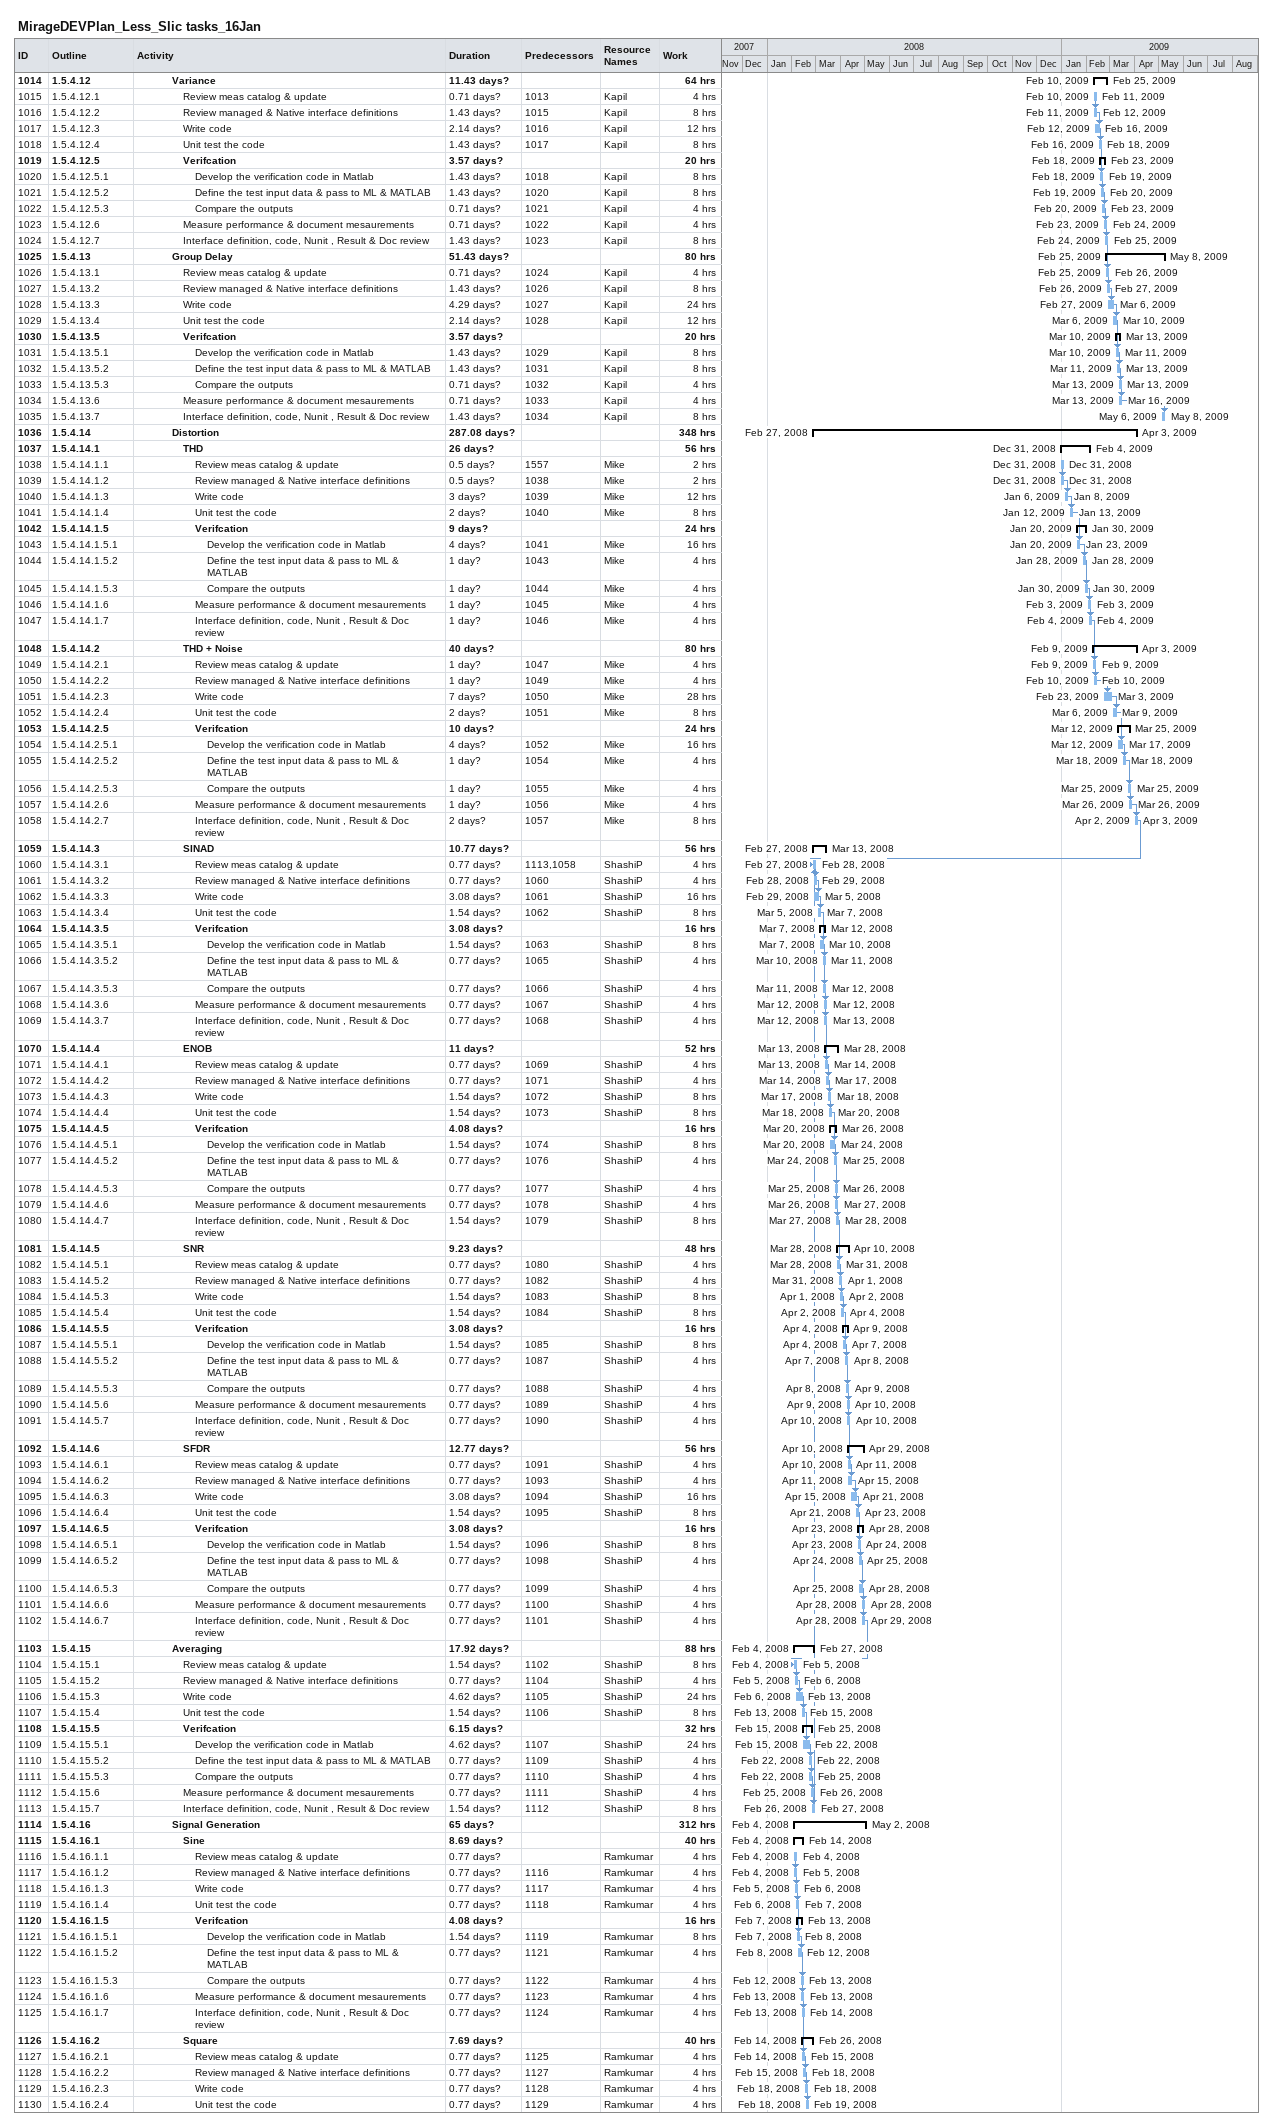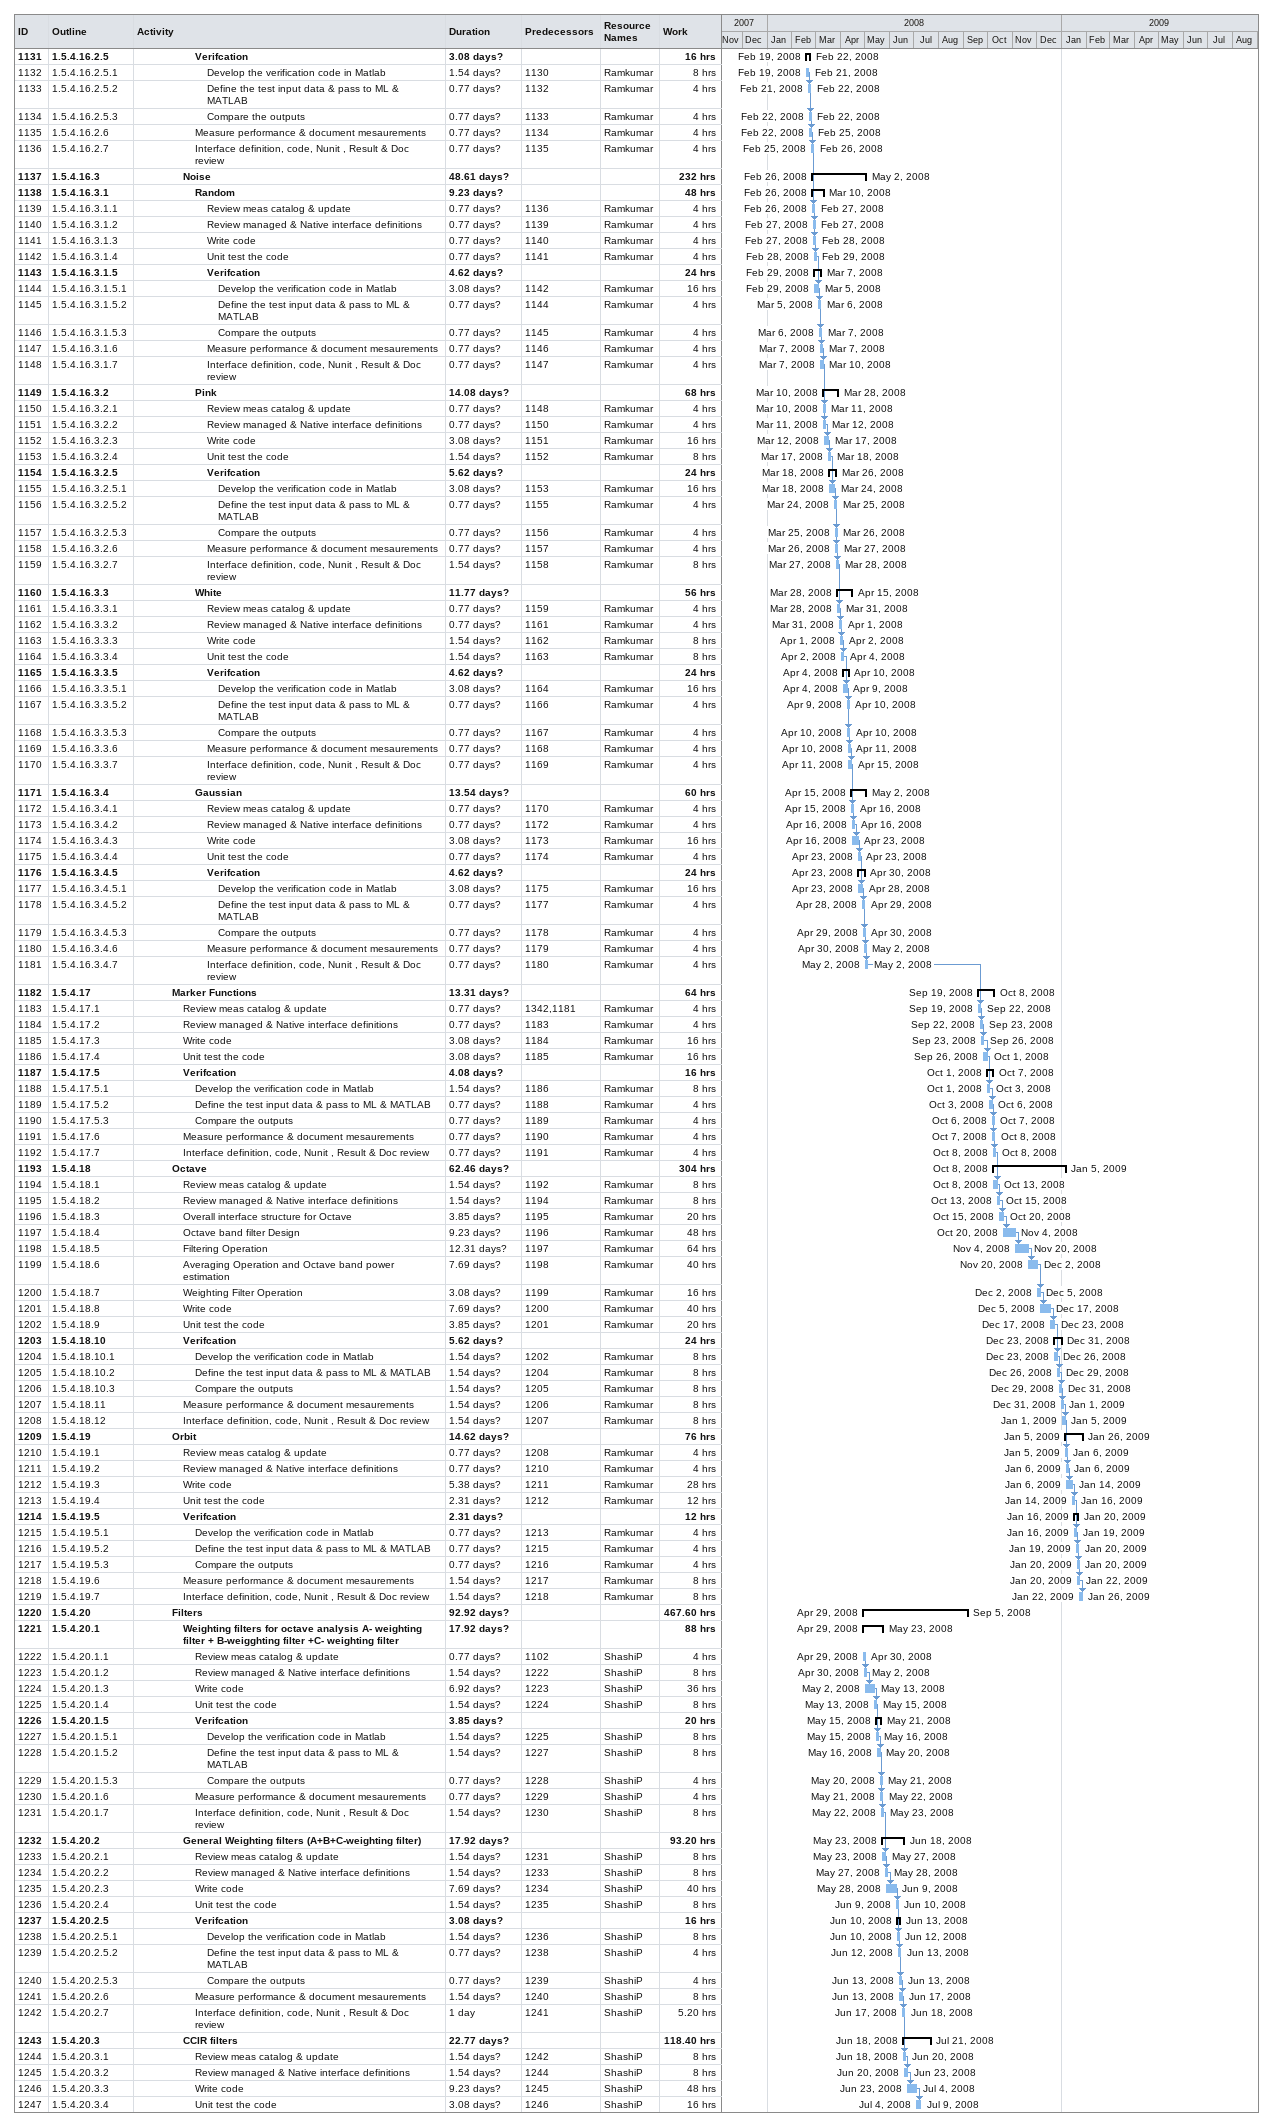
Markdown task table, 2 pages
MirageDEVPlan_Less_Slic tasks_16Jan

| ID | WBS | Task | Duration | Start | Finish | Predecessors | Resources | Work (h) |
|---|---|---|---|---|---|---|---|---|
| 1014 | 1.5.4.12 | **Variance** | 11.43d? | 2009-02-10 | 2009-02-25 |  |  | 64 |
| 1015 | 1.5.4.12.1 | Review meas catalog & update | 0.71d? | 2009-02-10 | 2009-02-11 | 1013 | Kapil | 4 |
| 1016 | 1.5.4.12.2 | Review managed & Native interface definitions | 1.43d? | 2009-02-11 | 2009-02-12 | 1015 | Kapil | 8 |
| 1017 | 1.5.4.12.3 | Write code | 2.14d? | 2009-02-12 | 2009-02-16 | 1016 | Kapil | 12 |
| 1018 | 1.5.4.12.4 | Unit test the code | 1.43d? | 2009-02-16 | 2009-02-18 | 1017 | Kapil | 8 |
| 1019 | 1.5.4.12.5 | **Verifcation** | 3.57d? | 2009-02-18 | 2009-02-23 |  |  | 20 |
| 1020 | 1.5.4.12.5.1 | Develop the verification code in Matlab | 1.43d? | 2009-02-18 | 2009-02-19 | 1018 | Kapil | 8 |
| 1021 | 1.5.4.12.5.2 | Define the test input data & pass to ML & MATLAB | 1.43d? | 2009-02-19 | 2009-02-20 | 1020 | Kapil | 8 |
| 1022 | 1.5.4.12.5.3 | Compare the outputs | 0.71d? | 2009-02-20 | 2009-02-23 | 1021 | Kapil | 4 |
| 1023 | 1.5.4.12.6 | Measure performance & document mesaurements | 0.71d? | 2009-02-23 | 2009-02-24 | 1022 | Kapil | 4 |
| 1024 | 1.5.4.12.7 | Interface definition, code, Nunit , Result & Doc review | 1.43d? | 2009-02-24 | 2009-02-25 | 1023 | Kapil | 8 |
| 1025 | 1.5.4.13 | **Group Delay** | 51.43d? | 2009-02-25 | 2009-05-08 |  |  | 80 |
| 1026 | 1.5.4.13.1 | Review meas catalog & update | 0.71d? | 2009-02-25 | 2009-02-26 | 1024 | Kapil | 4 |
| 1027 | 1.5.4.13.2 | Review managed & Native interface definitions | 1.43d? | 2009-02-26 | 2009-02-27 | 1026 | Kapil | 8 |
| 1028 | 1.5.4.13.3 | Write code | 4.29d? | 2009-02-27 | 2009-03-06 | 1027 | Kapil | 24 |
| 1029 | 1.5.4.13.4 | Unit test the code | 2.14d? | 2009-03-06 | 2009-03-10 | 1028 | Kapil | 12 |
| 1030 | 1.5.4.13.5 | **Verifcation** | 3.57d? | 2009-03-10 | 2009-03-13 |  |  | 20 |
| 1031 | 1.5.4.13.5.1 | Develop the verification code in Matlab | 1.43d? | 2009-03-10 | 2009-03-11 | 1029 | Kapil | 8 |
| 1032 | 1.5.4.13.5.2 | Define the test input data & pass to ML & MATLAB | 1.43d? | 2009-03-11 | 2009-03-13 | 1031 | Kapil | 8 |
| 1033 | 1.5.4.13.5.3 | Compare the outputs | 0.71d? | 2009-03-13 | 2009-03-13 | 1032 | Kapil | 4 |
| 1034 | 1.5.4.13.6 | Measure performance & document mesaurements | 0.71d? | 2009-03-13 | 2009-03-16 | 1033 | Kapil | 4 |
| 1035 | 1.5.4.13.7 | Interface definition, code, Nunit , Result & Doc review | 1.43d? | 2009-05-06 | 2009-05-08 | 1034 | Kapil | 8 |
| 1036 | 1.5.4.14 | **Distortion** | 287.08d? | 2008-02-27 | 2009-04-03 |  |  | 348 |
| 1037 | 1.5.4.14.1 | **THD** | 26d? | 2008-12-31 | 2009-02-04 |  |  | 56 |
| 1038 | 1.5.4.14.1.1 | Review meas catalog & update | 0.5d? | 2008-12-31 | 2008-12-31 | 1557 | Mike | 2 |
| 1039 | 1.5.4.14.1.2 | Review managed & Native interface definitions | 0.5d? | 2008-12-31 | 2008-12-31 | 1038 | Mike | 2 |
| 1040 | 1.5.4.14.1.3 | Write code | 3d? | 2009-01-06 | 2009-01-08 | 1039 | Mike | 12 |
| 1041 | 1.5.4.14.1.4 | Unit test the code | 2d? | 2009-01-12 | 2009-01-13 | 1040 | Mike | 8 |
| 1042 | 1.5.4.14.1.5 | **Verifcation** | 9d? | 2009-01-20 | 2009-01-30 |  |  | 24 |
| 1043 | 1.5.4.14.1.5.1 | Develop the verification code in Matlab | 4d? | 2009-01-20 | 2009-01-23 | 1041 | Mike | 16 |
| 1044 | 1.5.4.14.1.5.2 | Define the test input data & pass to ML & MATLAB | 1d? | 2009-01-28 | 2009-01-28 | 1043 | Mike | 4 |
| 1045 | 1.5.4.14.1.5.3 | Compare the outputs | 1d? | 2009-01-30 | 2009-01-30 | 1044 | Mike | 4 |
| 1046 | 1.5.4.14.1.6 | Measure performance & document mesaurements | 1d? | 2009-02-03 | 2009-02-03 | 1045 | Mike | 4 |
| 1047 | 1.5.4.14.1.7 | Interface definition, code, Nunit , Result & Doc review | 1d? | 2009-02-04 | 2009-02-04 | 1046 | Mike | 4 |
| 1048 | 1.5.4.14.2 | **THD + Noise** | 40d? | 2009-02-09 | 2009-04-03 |  |  | 80 |
| 1049 | 1.5.4.14.2.1 | Review meas catalog & update | 1d? | 2009-02-09 | 2009-02-09 | 1047 | Mike | 4 |
| 1050 | 1.5.4.14.2.2 | Review managed & Native interface definitions | 1d? | 2009-02-10 | 2009-02-10 | 1049 | Mike | 4 |
| 1051 | 1.5.4.14.2.3 | Write code | 7d? | 2009-02-23 | 2009-03-03 | 1050 | Mike | 28 |
| 1052 | 1.5.4.14.2.4 | Unit test the code | 2d? | 2009-03-06 | 2009-03-09 | 1051 | Mike | 8 |
| 1053 | 1.5.4.14.2.5 | **Verifcation** | 10d? | 2009-03-12 | 2009-03-25 |  |  | 24 |
| 1054 | 1.5.4.14.2.5.1 | Develop the verification code in Matlab | 4d? | 2009-03-12 | 2009-03-17 | 1052 | Mike | 16 |
| 1055 | 1.5.4.14.2.5.2 | Define the test input data & pass to ML & MATLAB | 1d? | 2009-03-18 | 2009-03-18 | 1054 | Mike | 4 |
| 1056 | 1.5.4.14.2.5.3 | Compare the outputs | 1d? | 2009-03-25 | 2009-03-25 | 1055 | Mike | 4 |
| 1057 | 1.5.4.14.2.6 | Measure performance & document mesaurements | 1d? | 2009-03-26 | 2009-03-26 | 1056 | Mike | 4 |
| 1058 | 1.5.4.14.2.7 | Interface definition, code, Nunit , Result & Doc review | 2d? | 2009-04-02 | 2009-04-03 | 1057 | Mike | 8 |
| 1059 | 1.5.4.14.3 | **SINAD** | 10.77d? | 2008-02-27 | 2008-03-13 |  |  | 56 |
| 1060 | 1.5.4.14.3.1 | Review meas catalog & update | 0.77d? | 2008-02-27 | 2008-02-28 | 1113, 1058 | ShashiP | 4 |
| 1061 | 1.5.4.14.3.2 | Review managed & Native interface definitions | 0.77d? | 2008-02-28 | 2008-02-29 | 1060 | ShashiP | 4 |
| 1062 | 1.5.4.14.3.3 | Write code | 3.08d? | 2008-02-29 | 2008-03-05 | 1061 | ShashiP | 16 |
| 1063 | 1.5.4.14.3.4 | Unit test the code | 1.54d? | 2008-03-05 | 2008-03-07 | 1062 | ShashiP | 8 |
| 1064 | 1.5.4.14.3.5 | **Verifcation** | 3.08d? | 2008-03-07 | 2008-03-12 |  |  | 16 |
| 1065 | 1.5.4.14.3.5.1 | Develop the verification code in Matlab | 1.54d? | 2008-03-07 | 2008-03-10 | 1063 | ShashiP | 8 |
| 1066 | 1.5.4.14.3.5.2 | Define the test input data & pass to ML & MATLAB | 0.77d? | 2008-03-10 | 2008-03-11 | 1065 | ShashiP | 4 |
| 1067 | 1.5.4.14.3.5.3 | Compare the outputs | 0.77d? | 2008-03-11 | 2008-03-12 | 1066 | ShashiP | 4 |
| 1068 | 1.5.4.14.3.6 | Measure performance & document mesaurements | 0.77d? | 2008-03-12 | 2008-03-12 | 1067 | ShashiP | 4 |
| 1069 | 1.5.4.14.3.7 | Interface definition, code, Nunit , Result & Doc review | 0.77d? | 2008-03-12 | 2008-03-13 | 1068 | ShashiP | 4 |
| 1070 | 1.5.4.14.4 | **ENOB** | 11d? | 2008-03-13 | 2008-03-28 |  |  | 52 |
| 1071 | 1.5.4.14.4.1 | Review meas catalog & update | 0.77d? | 2008-03-13 | 2008-03-14 | 1069 | ShashiP | 4 |
| 1072 | 1.5.4.14.4.2 | Review managed & Native interface definitions | 0.77d? | 2008-03-14 | 2008-03-17 | 1071 | ShashiP | 4 |
| 1073 | 1.5.4.14.4.3 | Write code | 1.54d? | 2008-03-17 | 2008-03-18 | 1072 | ShashiP | 8 |
| 1074 | 1.5.4.14.4.4 | Unit test the code | 1.54d? | 2008-03-18 | 2008-03-20 | 1073 | ShashiP | 8 |
| 1075 | 1.5.4.14.4.5 | **Verifcation** | 4.08d? | 2008-03-20 | 2008-03-26 |  |  | 16 |
| 1076 | 1.5.4.14.4.5.1 | Develop the verification code in Matlab | 1.54d? | 2008-03-20 | 2008-03-24 | 1074 | ShashiP | 8 |
| 1077 | 1.5.4.14.4.5.2 | Define the test input data & pass to ML & MATLAB | 0.77d? | 2008-03-24 | 2008-03-25 | 1076 | ShashiP | 4 |
| 1078 | 1.5.4.14.4.5.3 | Compare the outputs | 0.77d? | 2008-03-25 | 2008-03-26 | 1077 | ShashiP | 4 |
| 1079 | 1.5.4.14.4.6 | Measure performance & document mesaurements | 0.77d? | 2008-03-26 | 2008-03-27 | 1078 | ShashiP | 4 |
| 1080 | 1.5.4.14.4.7 | Interface definition, code, Nunit , Result & Doc review | 1.54d? | 2008-03-27 | 2008-03-28 | 1079 | ShashiP | 8 |
| 1081 | 1.5.4.14.5 | **SNR** | 9.23d? | 2008-03-28 | 2008-04-10 |  |  | 48 |
| 1082 | 1.5.4.14.5.1 | Review meas catalog & update | 0.77d? | 2008-03-28 | 2008-03-31 | 1080 | ShashiP | 4 |
| 1083 | 1.5.4.14.5.2 | Review managed & Native interface definitions | 0.77d? | 2008-03-31 | 2008-04-01 | 1082 | ShashiP | 4 |
| 1084 | 1.5.4.14.5.3 | Write code | 1.54d? | 2008-04-01 | 2008-04-02 | 1083 | ShashiP | 8 |
| 1085 | 1.5.4.14.5.4 | Unit test the code | 1.54d? | 2008-04-02 | 2008-04-04 | 1084 | ShashiP | 8 |
| 1086 | 1.5.4.14.5.5 | **Verifcation** | 3.08d? | 2008-04-04 | 2008-04-09 |  |  | 16 |
| 1087 | 1.5.4.14.5.5.1 | Develop the verification code in Matlab | 1.54d? | 2008-04-04 | 2008-04-07 | 1085 | ShashiP | 8 |
| 1088 | 1.5.4.14.5.5.2 | Define the test input data & pass to ML & MATLAB | 0.77d? | 2008-04-07 | 2008-04-08 | 1087 | ShashiP | 4 |
| 1089 | 1.5.4.14.5.5.3 | Compare the outputs | 0.77d? | 2008-04-08 | 2008-04-09 | 1088 | ShashiP | 4 |
| 1090 | 1.5.4.14.5.6 | Measure performance & document mesaurements | 0.77d? | 2008-04-09 | 2008-04-10 | 1089 | ShashiP | 4 |
| 1091 | 1.5.4.14.5.7 | Interface definition, code, Nunit , Result & Doc review | 0.77d? | 2008-04-10 | 2008-04-10 | 1090 | ShashiP | 4 |
| 1092 | 1.5.4.14.6 | **SFDR** | 12.77d? | 2008-04-10 | 2008-04-29 |  |  | 56 |
| 1093 | 1.5.4.14.6.1 | Review meas catalog & update | 0.77d? | 2008-04-10 | 2008-04-11 | 1091 | ShashiP | 4 |
| 1094 | 1.5.4.14.6.2 | Review managed & Native interface definitions | 0.77d? | 2008-04-11 | 2008-04-15 | 1093 | ShashiP | 4 |
| 1095 | 1.5.4.14.6.3 | Write code | 3.08d? | 2008-04-15 | 2008-04-21 | 1094 | ShashiP | 16 |
| 1096 | 1.5.4.14.6.4 | Unit test the code | 1.54d? | 2008-04-21 | 2008-04-23 | 1095 | ShashiP | 8 |
| 1097 | 1.5.4.14.6.5 | **Verifcation** | 3.08d? | 2008-04-23 | 2008-04-28 |  |  | 16 |
| 1098 | 1.5.4.14.6.5.1 | Develop the verification code in Matlab | 1.54d? | 2008-04-23 | 2008-04-24 | 1096 | ShashiP | 8 |
| 1099 | 1.5.4.14.6.5.2 | Define the test input data & pass to ML & MATLAB | 0.77d? | 2008-04-24 | 2008-04-25 | 1098 | ShashiP | 4 |
| 1100 | 1.5.4.14.6.5.3 | Compare the outputs | 0.77d? | 2008-04-25 | 2008-04-28 | 1099 | ShashiP | 4 |
| 1101 | 1.5.4.14.6.6 | Measure performance & document mesaurements | 0.77d? | 2008-04-28 | 2008-04-28 | 1100 | ShashiP | 4 |
| 1102 | 1.5.4.14.6.7 | Interface definition, code, Nunit , Result & Doc review | 0.77d? | 2008-04-28 | 2008-04-29 | 1101 | ShashiP | 4 |
| 1103 | 1.5.4.15 | **Averaging** | 17.92d? | 2008-02-04 | 2008-02-27 |  |  | 88 |
| 1104 | 1.5.4.15.1 | Review meas catalog & update | 1.54d? | 2008-02-04 | 2008-02-05 | 1102 | ShashiP | 8 |
| 1105 | 1.5.4.15.2 | Review managed & Native interface definitions | 0.77d? | 2008-02-05 | 2008-02-06 | 1104 | ShashiP | 4 |
| 1106 | 1.5.4.15.3 | Write code | 4.62d? | 2008-02-06 | 2008-02-13 | 1105 | ShashiP | 24 |
| 1107 | 1.5.4.15.4 | Unit test the code | 1.54d? | 2008-02-13 | 2008-02-15 | 1106 | ShashiP | 8 |
| 1108 | 1.5.4.15.5 | **Verifcation** | 6.15d? | 2008-02-15 | 2008-02-25 |  |  | 32 |
| 1109 | 1.5.4.15.5.1 | Develop the verification code in Matlab | 4.62d? | 2008-02-15 | 2008-02-22 | 1107 | ShashiP | 24 |
| 1110 | 1.5.4.15.5.2 | Define the test input data & pass to ML & MATLAB | 0.77d? | 2008-02-22 | 2008-02-22 | 1109 | ShashiP | 4 |
| 1111 | 1.5.4.15.5.3 | Compare the outputs | 0.77d? | 2008-02-22 | 2008-02-25 | 1110 | ShashiP | 4 |
| 1112 | 1.5.4.15.6 | Measure performance & document mesaurements | 0.77d? | 2008-02-25 | 2008-02-26 | 1111 | ShashiP | 4 |
| 1113 | 1.5.4.15.7 | Interface definition, code, Nunit , Result & Doc review | 1.54d? | 2008-02-26 | 2008-02-27 | 1112 | ShashiP | 8 |
| 1114 | 1.5.4.16 | **Signal Generation** | 65d? | 2008-02-04 | 2008-05-02 |  |  | 312 |
| 1115 | 1.5.4.16.1 | **Sine** | 8.69d? | 2008-02-04 | 2008-02-14 |  |  | 40 |
| 1116 | 1.5.4.16.1.1 | Review meas catalog & update | 0.77d? | 2008-02-04 | 2008-02-04 |  | Ramkumar | 4 |
| 1117 | 1.5.4.16.1.2 | Review managed & Native interface definitions | 0.77d? | 2008-02-04 | 2008-02-05 | 1116 | Ramkumar | 4 |
| 1118 | 1.5.4.16.1.3 | Write code | 0.77d? | 2008-02-05 | 2008-02-06 | 1117 | Ramkumar | 4 |
| 1119 | 1.5.4.16.1.4 | Unit test the code | 0.77d? | 2008-02-06 | 2008-02-07 | 1118 | Ramkumar | 4 |
| 1120 | 1.5.4.16.1.5 | **Verifcation** | 4.08d? | 2008-02-07 | 2008-02-13 |  |  | 16 |
| 1121 | 1.5.4.16.1.5.1 | Develop the verification code in Matlab | 1.54d? | 2008-02-07 | 2008-02-08 | 1119 | Ramkumar | 8 |
| 1122 | 1.5.4.16.1.5.2 | Define the test input data & pass to ML & MATLAB | 0.77d? | 2008-02-08 | 2008-02-12 | 1121 | Ramkumar | 4 |
| 1123 | 1.5.4.16.1.5.3 | Compare the outputs | 0.77d? | 2008-02-12 | 2008-02-13 | 1122 | Ramkumar | 4 |
| 1124 | 1.5.4.16.1.6 | Measure performance & document mesaurements | 0.77d? | 2008-02-13 | 2008-02-13 | 1123 | Ramkumar | 4 |
| 1125 | 1.5.4.16.1.7 | Interface definition, code, Nunit , Result & Doc review | 0.77d? | 2008-02-13 | 2008-02-14 | 1124 | Ramkumar | 4 |
| 1126 | 1.5.4.16.2 | **Square** | 7.69d? | 2008-02-14 | 2008-02-26 |  |  | 40 |
| 1127 | 1.5.4.16.2.1 | Review meas catalog & update | 0.77d? | 2008-02-14 | 2008-02-15 | 1125 | Ramkumar | 4 |
| 1128 | 1.5.4.16.2.2 | Review managed & Native interface definitions | 0.77d? | 2008-02-15 | 2008-02-18 | 1127 | Ramkumar | 4 |
| 1129 | 1.5.4.16.2.3 | Write code | 0.77d? | 2008-02-18 | 2008-02-18 | 1128 | Ramkumar | 4 |
| 1130 | 1.5.4.16.2.4 | Unit test the code | 0.77d? | 2008-02-18 | 2008-02-19 | 1129 | Ramkumar | 4 |
| 1131 | 1.5.4.16.2.5 | **Verifcation** | 3.08d? | 2008-02-19 | 2008-02-22 |  |  | 16 |
| 1132 | 1.5.4.16.2.5.1 | Develop the verification code in Matlab | 1.54d? | 2008-02-19 | 2008-02-21 | 1130 | Ramkumar | 8 |
| 1133 | 1.5.4.16.2.5.2 | Define the test input data & pass to ML & MATLAB | 0.77d? | 2008-02-21 | 2008-02-22 | 1132 | Ramkumar | 4 |
| 1134 | 1.5.4.16.2.5.3 | Compare the outputs | 0.77d? | 2008-02-22 | 2008-02-22 | 1133 | Ramkumar | 4 |
| 1135 | 1.5.4.16.2.6 | Measure performance & document mesaurements | 0.77d? | 2008-02-22 | 2008-02-25 | 1134 | Ramkumar | 4 |
| 1136 | 1.5.4.16.2.7 | Interface definition, code, Nunit , Result & Doc review | 0.77d? | 2008-02-25 | 2008-02-26 | 1135 | Ramkumar | 4 |
| 1137 | 1.5.4.16.3 | **Noise** | 48.61d? | 2008-02-26 | 2008-05-02 |  |  | 232 |
| 1138 | 1.5.4.16.3.1 | **Random** | 9.23d? | 2008-02-26 | 2008-03-10 |  |  | 48 |
| 1139 | 1.5.4.16.3.1.1 | Review meas catalog & update | 0.77d? | 2008-02-26 | 2008-02-27 | 1136 | Ramkumar | 4 |
| 1140 | 1.5.4.16.3.1.2 | Review managed & Native interface definitions | 0.77d? | 2008-02-27 | 2008-02-27 | 1139 | Ramkumar | 4 |
| 1141 | 1.5.4.16.3.1.3 | Write code | 0.77d? | 2008-02-27 | 2008-02-28 | 1140 | Ramkumar | 4 |
| 1142 | 1.5.4.16.3.1.4 | Unit test the code | 0.77d? | 2008-02-28 | 2008-02-29 | 1141 | Ramkumar | 4 |
| 1143 | 1.5.4.16.3.1.5 | **Verifcation** | 4.62d? | 2008-02-29 | 2008-03-07 |  |  | 24 |
| 1144 | 1.5.4.16.3.1.5.1 | Develop the verification code in Matlab | 3.08d? | 2008-02-29 | 2008-03-05 | 1142 | Ramkumar | 16 |
| 1145 | 1.5.4.16.3.1.5.2 | Define the test input data & pass to ML & MATLAB | 0.77d? | 2008-03-05 | 2008-03-06 | 1144 | Ramkumar | 4 |
| 1146 | 1.5.4.16.3.1.5.3 | Compare the outputs | 0.77d? | 2008-03-06 | 2008-03-07 | 1145 | Ramkumar | 4 |
| 1147 | 1.5.4.16.3.1.6 | Measure performance & document mesaurements | 0.77d? | 2008-03-07 | 2008-03-07 | 1146 | Ramkumar | 4 |
| 1148 | 1.5.4.16.3.1.7 | Interface definition, code, Nunit , Result & Doc review | 0.77d? | 2008-03-07 | 2008-03-10 | 1147 | Ramkumar | 4 |
| 1149 | 1.5.4.16.3.2 | **Pink** | 14.08d? | 2008-03-10 | 2008-03-28 |  |  | 68 |
| 1150 | 1.5.4.16.3.2.1 | Review meas catalog & update | 0.77d? | 2008-03-10 | 2008-03-11 | 1148 | Ramkumar | 4 |
| 1151 | 1.5.4.16.3.2.2 | Review managed & Native interface definitions | 0.77d? | 2008-03-11 | 2008-03-12 | 1150 | Ramkumar | 4 |
| 1152 | 1.5.4.16.3.2.3 | Write code | 3.08d? | 2008-03-12 | 2008-03-17 | 1151 | Ramkumar | 16 |
| 1153 | 1.5.4.16.3.2.4 | Unit test the code | 1.54d? | 2008-03-17 | 2008-03-18 | 1152 | Ramkumar | 8 |
| 1154 | 1.5.4.16.3.2.5 | **Verifcation** | 5.62d? | 2008-03-18 | 2008-03-26 |  |  | 24 |
| 1155 | 1.5.4.16.3.2.5.1 | Develop the verification code in Matlab | 3.08d? | 2008-03-18 | 2008-03-24 | 1153 | Ramkumar | 16 |
| 1156 | 1.5.4.16.3.2.5.2 | Define the test input data & pass to ML & MATLAB | 0.77d? | 2008-03-24 | 2008-03-25 | 1155 | Ramkumar | 4 |
| 1157 | 1.5.4.16.3.2.5.3 | Compare the outputs | 0.77d? | 2008-03-25 | 2008-03-26 | 1156 | Ramkumar | 4 |
| 1158 | 1.5.4.16.3.2.6 | Measure performance & document mesaurements | 0.77d? | 2008-03-26 | 2008-03-27 | 1157 | Ramkumar | 4 |
| 1159 | 1.5.4.16.3.2.7 | Interface definition, code, Nunit , Result & Doc review | 1.54d? | 2008-03-27 | 2008-03-28 | 1158 | Ramkumar | 8 |
| 1160 | 1.5.4.16.3.3 | **White** | 11.77d? | 2008-03-28 | 2008-04-15 |  |  | 56 |
| 1161 | 1.5.4.16.3.3.1 | Review meas catalog & update | 0.77d? | 2008-03-28 | 2008-03-31 | 1159 | Ramkumar | 4 |
| 1162 | 1.5.4.16.3.3.2 | Review managed & Native interface definitions | 0.77d? | 2008-03-31 | 2008-04-01 | 1161 | Ramkumar | 4 |
| 1163 | 1.5.4.16.3.3.3 | Write code | 1.54d? | 2008-04-01 | 2008-04-02 | 1162 | Ramkumar | 8 |
| 1164 | 1.5.4.16.3.3.4 | Unit test the code | 1.54d? | 2008-04-02 | 2008-04-04 | 1163 | Ramkumar | 8 |
| 1165 | 1.5.4.16.3.3.5 | **Verifcation** | 4.62d? | 2008-04-04 | 2008-04-10 |  |  | 24 |
| 1166 | 1.5.4.16.3.3.5.1 | Develop the verification code in Matlab | 3.08d? | 2008-04-04 | 2008-04-09 | 1164 | Ramkumar | 16 |
| 1167 | 1.5.4.16.3.3.5.2 | Define the test input data & pass to ML & MATLAB | 0.77d? | 2008-04-09 | 2008-04-10 | 1166 | Ramkumar | 4 |
| 1168 | 1.5.4.16.3.3.5.3 | Compare the outputs | 0.77d? | 2008-04-10 | 2008-04-10 | 1167 | Ramkumar | 4 |
| 1169 | 1.5.4.16.3.3.6 | Measure performance & document mesaurements | 0.77d? | 2008-04-10 | 2008-04-11 | 1168 | Ramkumar | 4 |
| 1170 | 1.5.4.16.3.3.7 | Interface definition, code, Nunit , Result & Doc review | 0.77d? | 2008-04-11 | 2008-04-15 | 1169 | Ramkumar | 4 |
| 1171 | 1.5.4.16.3.4 | **Gaussian** | 13.54d? | 2008-04-15 | 2008-05-02 |  |  | 60 |
| 1172 | 1.5.4.16.3.4.1 | Review meas catalog & update | 0.77d? | 2008-04-15 | 2008-04-16 | 1170 | Ramkumar | 4 |
| 1173 | 1.5.4.16.3.4.2 | Review managed & Native interface definitions | 0.77d? | 2008-04-16 | 2008-04-16 | 1172 | Ramkumar | 4 |
| 1174 | 1.5.4.16.3.4.3 | Write code | 3.08d? | 2008-04-16 | 2008-04-23 | 1173 | Ramkumar | 16 |
| 1175 | 1.5.4.16.3.4.4 | Unit test the code | 0.77d? | 2008-04-23 | 2008-04-23 | 1174 | Ramkumar | 4 |
| 1176 | 1.5.4.16.3.4.5 | **Verifcation** | 4.62d? | 2008-04-23 | 2008-04-30 |  |  | 24 |
| 1177 | 1.5.4.16.3.4.5.1 | Develop the verification code in Matlab | 3.08d? | 2008-04-23 | 2008-04-28 | 1175 | Ramkumar | 16 |
| 1178 | 1.5.4.16.3.4.5.2 | Define the test input data & pass to ML & MATLAB | 0.77d? | 2008-04-28 | 2008-04-29 | 1177 | Ramkumar | 4 |
| 1179 | 1.5.4.16.3.4.5.3 | Compare the outputs | 0.77d? | 2008-04-29 | 2008-04-30 | 1178 | Ramkumar | 4 |
| 1180 | 1.5.4.16.3.4.6 | Measure performance & document mesaurements | 0.77d? | 2008-04-30 | 2008-05-02 | 1179 | Ramkumar | 4 |
| 1181 | 1.5.4.16.3.4.7 | Interface definition, code, Nunit , Result & Doc review | 0.77d? | 2008-05-02 | 2008-05-02 | 1180 | Ramkumar | 4 |
| 1182 | 1.5.4.17 | **Marker Functions** | 13.31d? | 2008-09-19 | 2008-10-08 |  |  | 64 |
| 1183 | 1.5.4.17.1 | Review meas catalog & update | 0.77d? | 2008-09-19 | 2008-09-22 | 1342, 1181 | Ramkumar | 4 |
| 1184 | 1.5.4.17.2 | Review managed & Native interface definitions | 0.77d? | 2008-09-22 | 2008-09-23 | 1183 | Ramkumar | 4 |
| 1185 | 1.5.4.17.3 | Write code | 3.08d? | 2008-09-23 | 2008-09-26 | 1184 | Ramkumar | 16 |
| 1186 | 1.5.4.17.4 | Unit test the code | 3.08d? | 2008-09-26 | 2008-10-01 | 1185 | Ramkumar | 16 |
| 1187 | 1.5.4.17.5 | **Verifcation** | 4.08d? | 2008-10-01 | 2008-10-07 |  |  | 16 |
| 1188 | 1.5.4.17.5.1 | Develop the verification code in Matlab | 1.54d? | 2008-10-01 | 2008-10-03 | 1186 | Ramkumar | 8 |
| 1189 | 1.5.4.17.5.2 | Define the test input data & pass to ML & MATLAB | 0.77d? | 2008-10-03 | 2008-10-06 | 1188 | Ramkumar | 4 |
| 1190 | 1.5.4.17.5.3 | Compare the outputs | 0.77d? | 2008-10-06 | 2008-10-07 | 1189 | Ramkumar | 4 |
| 1191 | 1.5.4.17.6 | Measure performance & document mesaurements | 0.77d? | 2008-10-07 | 2008-10-08 | 1190 | Ramkumar | 4 |
| 1192 | 1.5.4.17.7 | Interface definition, code, Nunit , Result & Doc review | 0.77d? | 2008-10-08 | 2008-10-08 | 1191 | Ramkumar | 4 |
| 1193 | 1.5.4.18 | **Octave** | 62.46d? | 2008-10-08 | 2009-01-05 |  |  | 304 |
| 1194 | 1.5.4.18.1 | Review meas catalog & update | 1.54d? | 2008-10-08 | 2008-10-13 | 1192 | Ramkumar | 8 |
| 1195 | 1.5.4.18.2 | Review managed & Native interface definitions | 1.54d? | 2008-10-13 | 2008-10-15 | 1194 | Ramkumar | 8 |
| 1196 | 1.5.4.18.3 | Overall interface structure for Octave | 3.85d? | 2008-10-15 | 2008-10-20 | 1195 | Ramkumar | 20 |
| 1197 | 1.5.4.18.4 | Octave band filter Design | 9.23d? | 2008-10-20 | 2008-11-04 | 1196 | Ramkumar | 48 |
| 1198 | 1.5.4.18.5 | Filtering Operation | 12.31d? | 2008-11-04 | 2008-11-20 | 1197 | Ramkumar | 64 |
| 1199 | 1.5.4.18.6 | Averaging Operation and Octave band power estimation | 7.69d? | 2008-11-20 | 2008-12-02 | 1198 | Ramkumar | 40 |
| 1200 | 1.5.4.18.7 | Weighting Filter Operation | 3.08d? | 2008-12-02 | 2008-12-05 | 1199 | Ramkumar | 16 |
| 1201 | 1.5.4.18.8 | Write code | 7.69d? | 2008-12-05 | 2008-12-17 | 1200 | Ramkumar | 40 |
| 1202 | 1.5.4.18.9 | Unit test the code | 3.85d? | 2008-12-17 | 2008-12-23 | 1201 | Ramkumar | 20 |
| 1203 | 1.5.4.18.10 | **Verifcation** | 5.62d? | 2008-12-23 | 2008-12-31 |  |  | 24 |
| 1204 | 1.5.4.18.10.1 | Develop the verification code in Matlab | 1.54d? | 2008-12-23 | 2008-12-26 | 1202 | Ramkumar | 8 |
| 1205 | 1.5.4.18.10.2 | Define the test input data & pass to ML & MATLAB | 1.54d? | 2008-12-26 | 2008-12-29 | 1204 | Ramkumar | 8 |
| 1206 | 1.5.4.18.10.3 | Compare the outputs | 1.54d? | 2008-12-29 | 2008-12-31 | 1205 | Ramkumar | 8 |
| 1207 | 1.5.4.18.11 | Measure performance & document mesaurements | 1.54d? | 2008-12-31 | 2009-01-01 | 1206 | Ramkumar | 8 |
| 1208 | 1.5.4.18.12 | Interface definition, code, Nunit , Result & Doc review | 1.54d? | 2009-01-01 | 2009-01-05 | 1207 | Ramkumar | 8 |
| 1209 | 1.5.4.19 | **Orbit** | 14.62d? | 2009-01-05 | 2009-01-26 |  |  | 76 |
| 1210 | 1.5.4.19.1 | Review meas catalog & update | 0.77d? | 2009-01-05 | 2009-01-06 | 1208 | Ramkumar | 4 |
| 1211 | 1.5.4.19.2 | Review managed & Native interface definitions | 0.77d? | 2009-01-06 | 2009-01-06 | 1210 | Ramkumar | 4 |
| 1212 | 1.5.4.19.3 | Write code | 5.38d? | 2009-01-06 | 2009-01-14 | 1211 | Ramkumar | 28 |
| 1213 | 1.5.4.19.4 | Unit test the code | 2.31d? | 2009-01-14 | 2009-01-16 | 1212 | Ramkumar | 12 |
| 1214 | 1.5.4.19.5 | **Verifcation** | 2.31d? | 2009-01-16 | 2009-01-20 |  |  | 12 |
| 1215 | 1.5.4.19.5.1 | Develop the verification code in Matlab | 0.77d? | 2009-01-16 | 2009-01-19 | 1213 | Ramkumar | 4 |
| 1216 | 1.5.4.19.5.2 | Define the test input data & pass to ML & MATLAB | 0.77d? | 2009-01-19 | 2009-01-20 | 1215 | Ramkumar | 4 |
| 1217 | 1.5.4.19.5.3 | Compare the outputs | 0.77d? | 2009-01-20 | 2009-01-20 | 1216 | Ramkumar | 4 |
| 1218 | 1.5.4.19.6 | Measure performance & document mesaurements | 1.54d? | 2009-01-20 | 2009-01-22 | 1217 | Ramkumar | 8 |
| 1219 | 1.5.4.19.7 | Interface definition, code, Nunit , Result & Doc review | 1.54d? | 2009-01-22 | 2009-01-26 | 1218 | Ramkumar | 8 |
| 1220 | 1.5.4.20 | **Filters** | 92.92d? | 2008-04-29 | 2008-09-05 |  |  | 467.60 |
| 1221 | 1.5.4.20.1 | **Weighting filters for octave analysis A- weighting filter + B-weigghting filter +C- weighting filter** | 17.92d? | 2008-04-29 | 2008-05-23 |  |  | 88 |
| 1222 | 1.5.4.20.1.1 | Review meas catalog & update | 0.77d? | 2008-04-29 | 2008-04-30 | 1102 | ShashiP | 4 |
| 1223 | 1.5.4.20.1.2 | Review managed & Native interface definitions | 1.54d? | 2008-04-30 | 2008-05-02 | 1222 | ShashiP | 8 |
| 1224 | 1.5.4.20.1.3 | Write code | 6.92d? | 2008-05-02 | 2008-05-13 | 1223 | ShashiP | 36 |
| 1225 | 1.5.4.20.1.4 | Unit test the code | 1.54d? | 2008-05-13 | 2008-05-15 | 1224 | ShashiP | 8 |
| 1226 | 1.5.4.20.1.5 | **Verifcation** | 3.85d? | 2008-05-15 | 2008-05-21 |  |  | 20 |
| 1227 | 1.5.4.20.1.5.1 | Develop the verification code in Matlab | 1.54d? | 2008-05-15 | 2008-05-16 | 1225 | ShashiP | 8 |
| 1228 | 1.5.4.20.1.5.2 | Define the test input data & pass to ML & MATLAB | 1.54d? | 2008-05-16 | 2008-05-20 | 1227 | ShashiP | 8 |
| 1229 | 1.5.4.20.1.5.3 | Compare the outputs | 0.77d? | 2008-05-20 | 2008-05-21 | 1228 | ShashiP | 4 |
| 1230 | 1.5.4.20.1.6 | Measure performance & document mesaurements | 0.77d? | 2008-05-21 | 2008-05-22 | 1229 | ShashiP | 4 |
| 1231 | 1.5.4.20.1.7 | Interface definition, code, Nunit , Result & Doc review | 1.54d? | 2008-05-22 | 2008-05-23 | 1230 | ShashiP | 8 |
| 1232 | 1.5.4.20.2 | **General Weighting filters (A+B+C-weighting filter)** | 17.92d? | 2008-05-23 | 2008-06-18 |  |  | 93.20 |
| 1233 | 1.5.4.20.2.1 | Review meas catalog & update | 1.54d? | 2008-05-23 | 2008-05-27 | 1231 | ShashiP | 8 |
| 1234 | 1.5.4.20.2.2 | Review managed & Native interface definitions | 1.54d? | 2008-05-27 | 2008-05-28 | 1233 | ShashiP | 8 |
| 1235 | 1.5.4.20.2.3 | Write code | 7.69d? | 2008-05-28 | 2008-06-09 | 1234 | ShashiP | 40 |
| 1236 | 1.5.4.20.2.4 | Unit test the code | 1.54d? | 2008-06-09 | 2008-06-10 | 1235 | ShashiP | 8 |
| 1237 | 1.5.4.20.2.5 | **Verifcation** | 3.08d? | 2008-06-10 | 2008-06-13 |  |  | 16 |
| 1238 | 1.5.4.20.2.5.1 | Develop the verification code in Matlab | 1.54d? | 2008-06-10 | 2008-06-12 | 1236 | ShashiP | 8 |
| 1239 | 1.5.4.20.2.5.2 | Define the test input data & pass to ML & MATLAB | 0.77d? | 2008-06-12 | 2008-06-13 | 1238 | ShashiP | 4 |
| 1240 | 1.5.4.20.2.5.3 | Compare the outputs | 0.77d? | 2008-06-13 | 2008-06-13 | 1239 | ShashiP | 4 |
| 1241 | 1.5.4.20.2.6 | Measure performance & document mesaurements | 1.54d? | 2008-06-13 | 2008-06-17 | 1240 | ShashiP | 8 |
| 1242 | 1.5.4.20.2.7 | Interface definition, code, Nunit , Result & Doc review | 1d | 2008-06-17 | 2008-06-18 | 1241 | ShashiP | 5.20 |
| 1243 | 1.5.4.20.3 | **CCIR filters** | 22.77d? | 2008-06-18 | 2008-07-21 |  |  | 118.40 |
| 1244 | 1.5.4.20.3.1 | Review meas catalog & update | 1.54d? | 2008-06-18 | 2008-06-20 | 1242 | ShashiP | 8 |
| 1245 | 1.5.4.20.3.2 | Review managed & Native interface definitions | 1.54d? | 2008-06-20 | 2008-06-23 | 1244 | ShashiP | 8 |
| 1246 | 1.5.4.20.3.3 | Write code | 9.23d? | 2008-06-23 | 2008-07-04 | 1245 | ShashiP | 48 |
| 1247 | 1.5.4.20.3.4 | Unit test the code | 3.08d? | 2008-07-04 | 2008-07-09 | 1246 | ShashiP | 16 |
